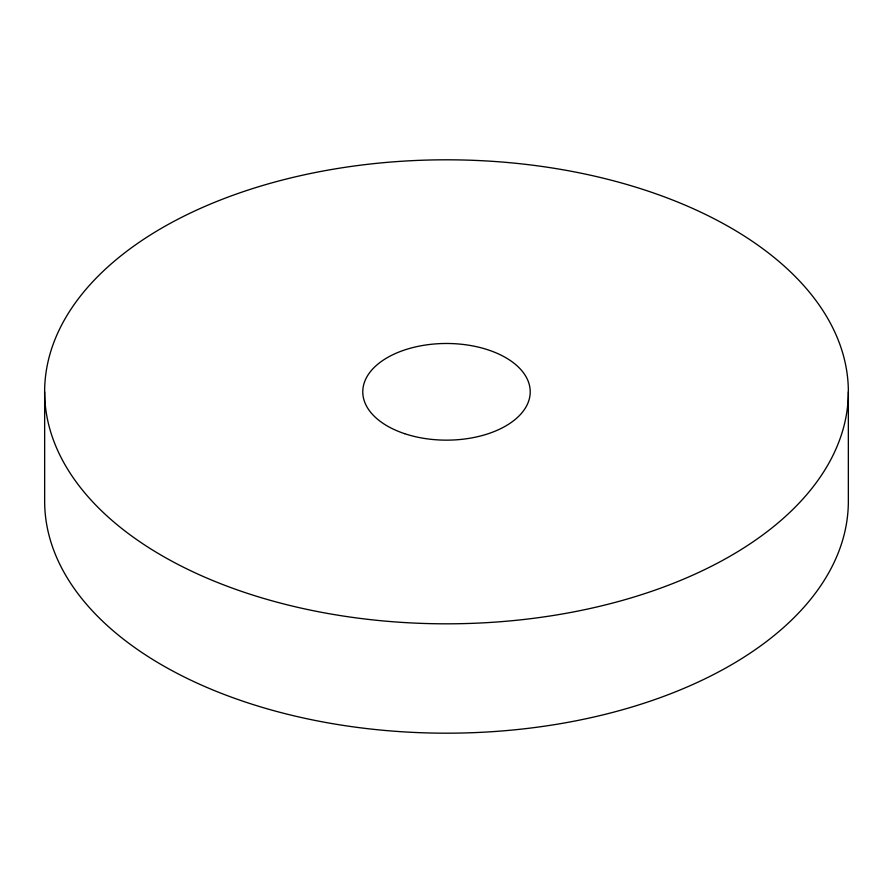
<?xml version="1.0" encoding="UTF-8"?>
<svg xmlns="http://www.w3.org/2000/svg" width="893" height="893" viewBox="0 0 893 893"><rect width="100%" height="100%" fill="white"/><g stroke="black" fill="none" stroke-linecap="round" stroke-linejoin="round"><path stroke-width="1.34" d="M848.35 391.815A401.85 232.001 0 0 1 245.575 592.74A401.85 232.001 0 0 1 245.575 190.89A401.85 232.001 0 0 1 848.35 391.815L848.35 501.185A401.85 232.001 0 0 1 446.5 733.186A401.85 232.001 0 0 1 44.65 501.185L44.65 391.815M404.641 433.674A83.719 48.334 0 0 0 530.219 391.815A83.719 48.334 0 0 0 404.641 349.956A83.719 48.334 0 0 0 404.641 433.674"/></g></svg>
